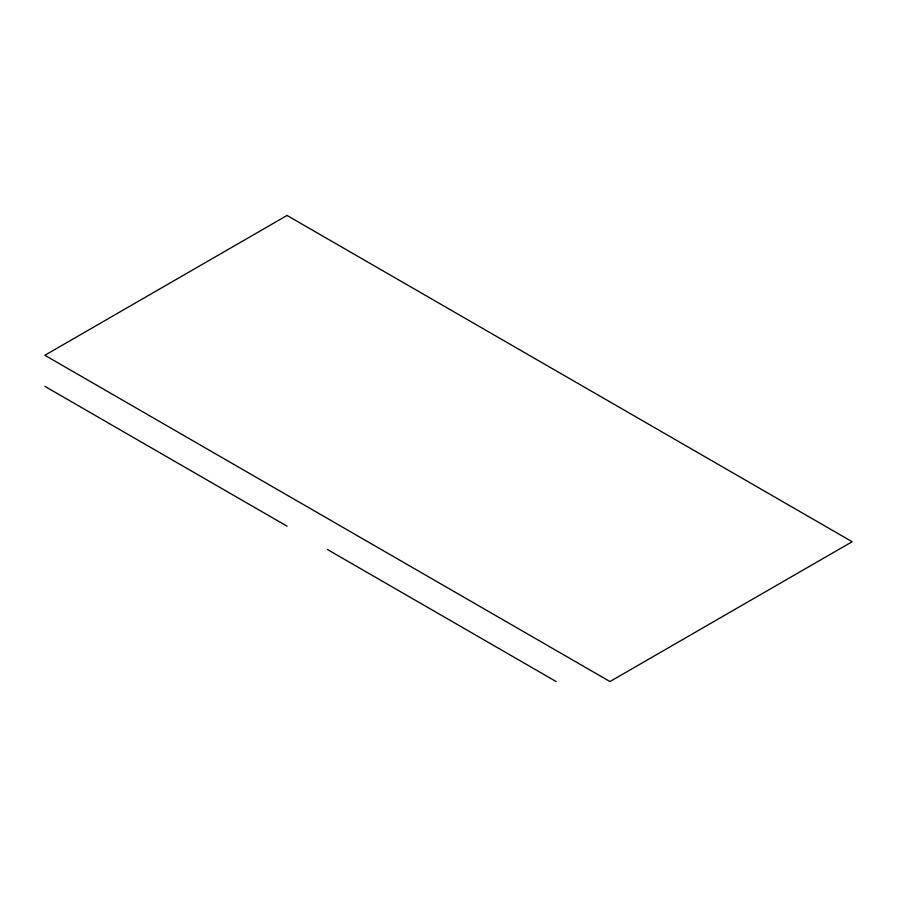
<?xml version="1.0" encoding="UTF-8"?>
<svg xmlns="http://www.w3.org/2000/svg" width="897" height="897" viewBox="0 0 897 897"><rect width="100%" height="100%" fill="white"/><g stroke="black" fill="none" stroke-linecap="round" stroke-linejoin="round"><path stroke-width="1.35" d="M44.85 386.349L287.04 526.18M327.405 549.491L556.14 681.541M287.04 215.459L44.85 355.279L609.96 681.541L852.15 541.721L287.04 215.459"/></g></svg>
